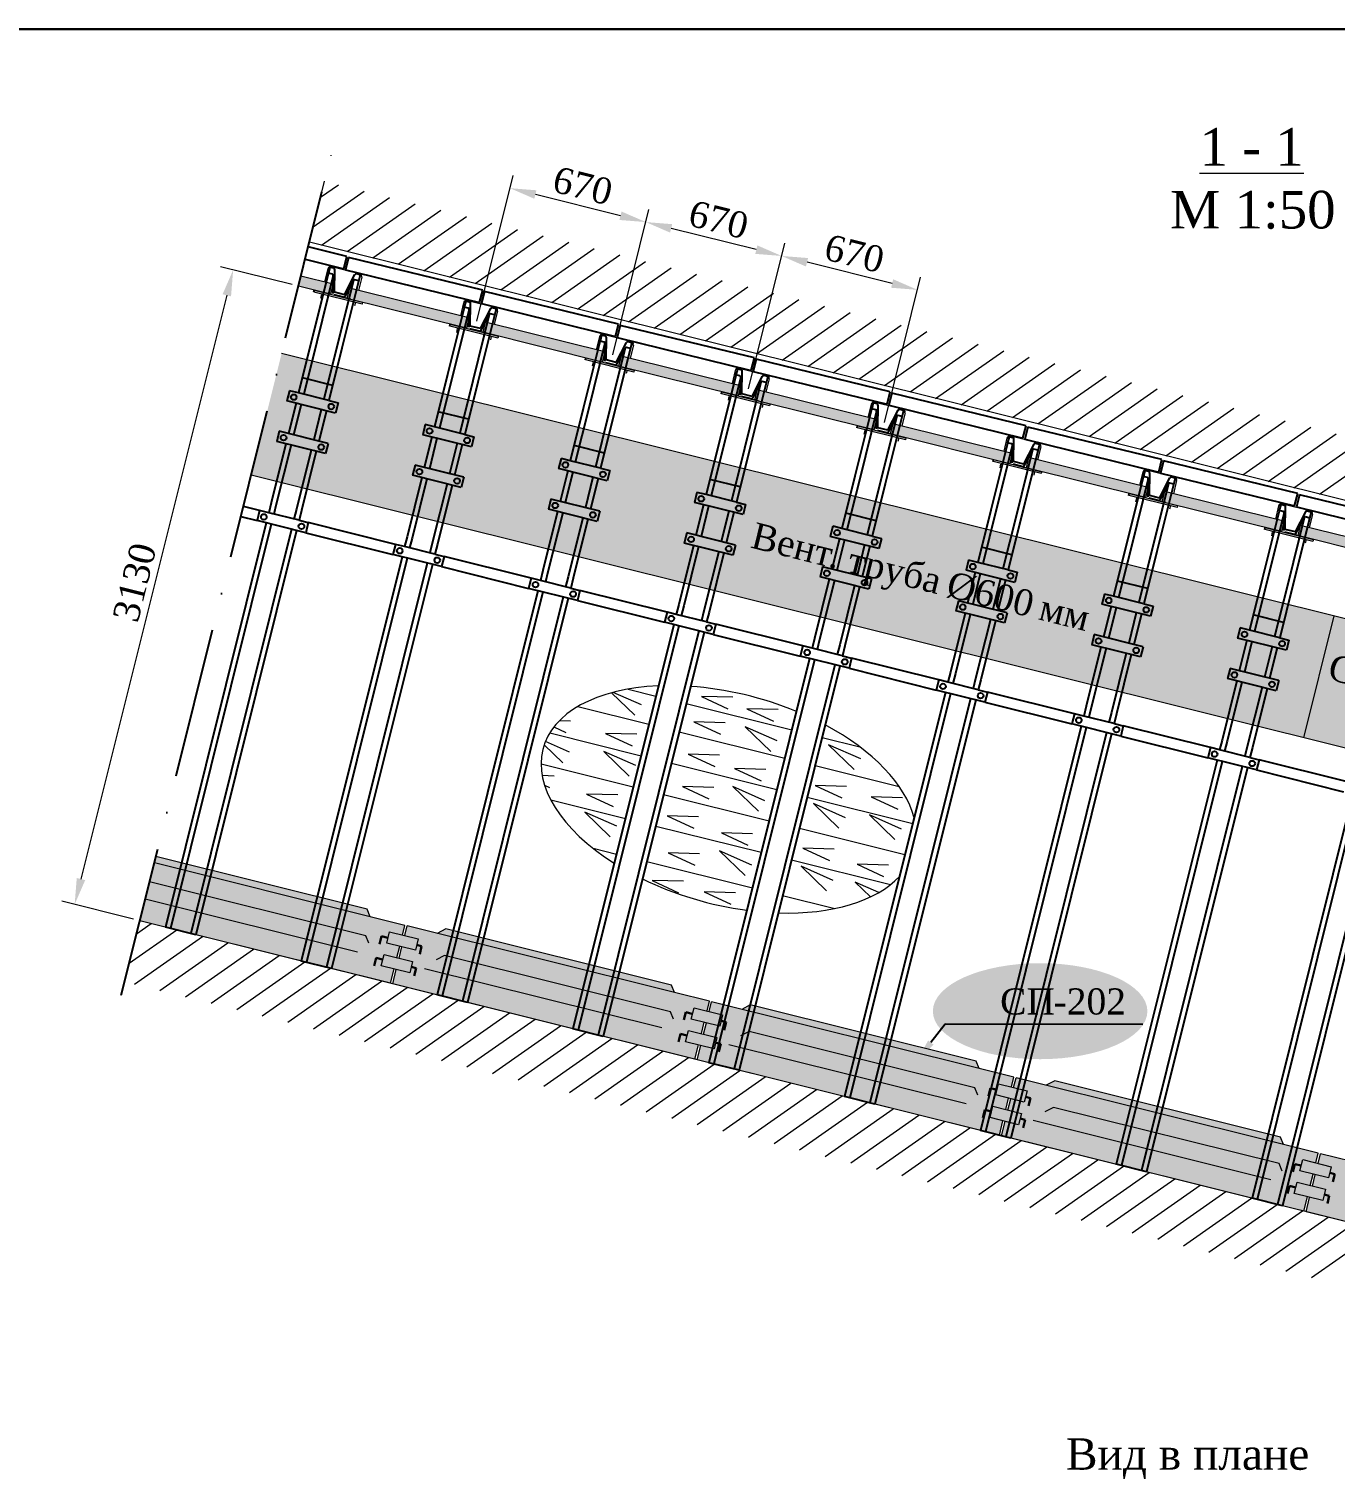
# Model space of a CAD drawing. Header units: millimetres. Extents: x -46762 to 217101, y -107409 to 31524.
# Drawn here: x 198279 to 204529, y -50523 to -43587 of the extents above; entities that cross this region are included whole.
import ezdxf

# ---------------------------------------------------------------- set-up
doc = ezdxf.new("R2010")
doc.units = ezdxf.units.MM
doc.linetypes.add('ACAD_ISO10W100', pattern=[18, 12, -3, 0, -3])
doc.styles.get("Standard").update_dxf_attribs({"font": 'TIMES.TTF'})

# ---------------------------------------------------------------- blocks, each defined once
blk = doc.blocks.new('ско670')
at = {"true_color": 0xffffff}
blk.add_hatch(color=7, dxfattribs=at).paths.add_polyline_path([(109304, 1390.7), (109876.3, 1532.9), (109888.3, 1484.4), (109316.1, 1342)])
at = {"lineweight": 15, "true_color": 0xffffff}
blk.add_hatch(color=7, dxfattribs=at).paths.add_polyline_path([(109165.6, 1294.3), (109163.3, 1303.8), (109393.9, 1361.4), (109396.3, 1352)])
at = {"lineweight": 15}
for p, q in [((109304, 1390.7), (109876.3, 1532.9)), ((109876.3, 1532.9), (109888.3, 1484.4)), ((109311.4, 1474.8), (109178.4, 1441.6)), ((109316.1, 1342), (109888.3, 1484.4)), ((109329.6, 1463.9), (109345.3, 1401.1)), ((109167.5, 1423.4), (109183.2, 1360.6)), ((109304, 1390.7), (109316.1, 1342)), ((109393.9, 1361.4), (109163.3, 1303.8)), ((109165.6, 1294.3), (109396.3, 1352)), ((109360.1, 1340), (109364.2, 1321.7)), ((109163.3, 1303.8), (109165.6, 1294.3)), ((109197.8, 1302.4), (109201.8, 1286.5))]:
    blk.add_line(p, q, dxfattribs=at)
at = {"color": 7, "linetype": 'ACAD_ISO10W100'}
blk.add_line((109396.3, 1352), (109394.1, 1361.5), dxfattribs=at)
at = {"lineweight": 15, "extrusion": (0, 0, -1)}
for centre, major_axis, start_param, end_param in [((109315, 1460.3), (8.5, 12.3), -0.850275, 0.720521), ((109182.1, 1427.1), (-12.3, 8.5), 5.43291, 7.003706)]:
    blk.add_ellipse(centre, major_axis=major_axis, ratio=1, start_param=start_param, end_param=end_param, dxfattribs=at)

msp = doc.modelspace()

# ---------------------------------------------------------------- hatches: boundary and pattern name
at = {"true_color": 0xffffff}
msp.add_hatch(color=7, dxfattribs=at).paths.add_polyline_path([(199580.18, -44768.51), (199568.02, -44817.15), (199722.3, -44855.54), (199734.4, -44806.83)])
at = {"lineweight": 15, "true_color": 0xffffff}
msp.add_hatch(color=7, dxfattribs=at).paths.add_polyline_path([(199872.8, -44903.16), (199875.17, -44893.69), (199644.53, -44836.06), (199642.16, -44845.53)])
at = {"lineweight": 13, "true_color": 0xffffff}
msp.add_hatch(color=7, dxfattribs=at).paths.add_polyline_path([(199487.59, -45138.94), (199342.1, -45721.03), (206318.64, -47460.48), (206463.8, -46878.3)])
at = {"lineweight": 13}
for points in [[(198886.08, -47545.5), (198809.38, -47852.38), (200009.02, -48151.49), (200078.1, -47874.41), (199911.7, -47832.92), (199897.11, -47797.58)], [(201368.81, -48196.22), (201354.22, -48160.88), (200273.85, -47891.51), (200232.87, -47913), (200088.5, -47877.01), (200063.5, -47977.28), (200036.5, -48085.58), (200019.42, -48154.08), (201466.13, -48514.78), (201483.21, -48446.28), (201510.21, -48337.98), (201535.21, -48237.71)], [(202825.92, -48559.52), (202811.33, -48524.18), (201730.96, -48254.81), (201689.98, -48276.3), (201545.61, -48240.3), (201520.61, -48340.57), (201493.61, -48448.88), (201476.53, -48517.38), (202923.24, -48878.08), (202940.32, -48809.58), (202967.32, -48701.28), (202992.32, -48601.01)], [(204283.03, -48922.82), (204268.44, -48887.47), (203188.07, -48618.11), (203147.09, -48639.6), (203002.72, -48603.6), (202977.72, -48703.87), (202950.72, -48812.17), (202933.64, -48880.67), (204380.35, -49241.38), (204397.43, -49172.88), (204424.43, -49064.58), (204449.43, -48964.31)], [(205929.27, -49333.27), (205740.27, -49286.15), (205725.68, -49250.81), (204645.31, -48981.44), (204604.34, -49002.93), (204459.83, -48966.9), (204448.33, -49013.02), (204407.83, -49175.47), (204390.61, -49244.53), (205860.18, -49610.34)]]:
    msp.add_hatch(color=9, dxfattribs=at).paths.add_polyline_path(points)
h = msp.add_hatch(color=8, dxfattribs=at)
h.paths.add_polyline_path([(200141.35, -47939.17), (200127.85, -47993.32), (199991.33, -47959.28), (200004.84, -47905.13)])
h.paths.add_polyline_path([(200114.35, -48047.47), (200100.85, -48101.62), (199964.33, -48067.59), (199977.83, -48013.43)])
at = {"lineweight": 13, "true_color": 0xffffff}
h = msp.add_hatch(color=7, dxfattribs=at)
edge = h.paths.add_edge_path()
edge.add_ellipse((203118.01, -48284.99), major_axis=(-513.47, 0), ratio=0.447188, start_angle=0, end_angle=360)
at = {"lineweight": 13}
h = msp.add_hatch(color=8, dxfattribs=at)
h.paths.add_polyline_path([(201598.46, -48302.47), (201584.96, -48356.62), (201448.44, -48322.58), (201461.95, -48268.43)])
h.paths.add_polyline_path([(201571.46, -48410.77), (201557.96, -48464.92), (201421.44, -48430.88), (201434.94, -48376.73)])
h = msp.add_hatch(color=8, dxfattribs=at)
h.paths.add_polyline_path([(203055.57, -48665.77), (203042.07, -48719.92), (202905.55, -48685.88), (202919.06, -48631.73)])
h.paths.add_polyline_path([(203028.57, -48774.07), (203015.07, -48828.22), (202878.55, -48794.18), (202892.05, -48740.03)])
h = msp.add_hatch(color=8, dxfattribs=at)
h.paths.add_polyline_path([(204511.39, -49028.74), (204497.89, -49082.89), (204361.37, -49048.86), (204374.87, -48994.71)])
h.paths.add_polyline_path([(204484.39, -49137.04), (204470.89, -49191.2), (204334.37, -49157.16), (204347.87, -49103.01)])

# ---------------------------------------------------------------- linework, layer by layer
at = {"color": 7, "lineweight": 30}
msp.add_line((217100.51, -43586.57), (191900.51, -43586.57), dxfattribs=at)
at = {"color": 7, "linetype": 'ACAD_ISO10W100', "ltscale": 60}
msp.add_line((198720.58, -48207.66), (199748.85, -44093.71), dxfattribs=at)
at = {"color": 7, "lineweight": 13}
for p, q in [((199620.76, -44606.17), (199693.5, -44315.12)), ((200422.42, -44983.42), (200595.95, -44287.44)), ((199639.25, -44532.17), (199882.09, -44362.14)), ((199674.48, -44391.23), (199759.63, -44331.61)), ((201109.64, -44479.94), (200702.12, -44378.33)), ((199678.93, -44620.67), (200004.54, -44392.67)), ((199801.39, -44651.2), (200127, -44423.21)), ((199923.85, -44681.74), (200249.46, -44453.74)), ((201072.52, -45145.51), (201246.05, -44449.53)), ((201072.52, -45145.51), (201246.05, -44449.53)), ((200046.3, -44712.27), (200371.92, -44484.27)), ((200168.76, -44742.8), (200494.38, -44514.8)), ((200291.22, -44773.33), (200616.84, -44545.33)), ((200413.68, -44803.87), (200739.3, -44575.87)), ((201759.74, -44642.02), (201352.22, -44540.42)), ((200536.14, -44834.4), (200861.75, -44606.4)), ((200658.6, -44864.93), (200984.21, -44636.93)), ((200781.06, -44895.46), (201106.67, -44667.46)), ((201722.62, -45307.6), (201896.15, -44611.62)), ((201722.62, -45307.6), (201896.15, -44611.62)), ((199537.71, -44809.57), (199195.12, -44723.94)), ((200903.51, -44926), (201229.13, -44698)), ((201025.97, -44956.53), (201351.59, -44728.53)), ((202409.84, -44804.11), (202002.31, -44702.5)), ((201148.43, -44987.06), (201474.05, -44759.06)), ((201270.89, -45017.59), (201596.51, -44789.59)), ((202372.72, -45469.69), (202546.24, -44773.71)), ((199225.45, -44860.37), (198527.42, -47653.06)), ((201393.35, -45048.12), (201718.96, -44820.13)), ((201515.81, -45078.66), (201841.42, -44850.66)), ((201638.27, -45109.19), (201963.88, -44881.19)), ((201760.72, -45139.72), (202086.34, -44911.72)), ((201883.18, -45170.25), (202208.8, -44942.26)), ((202005.64, -45200.79), (202331.26, -44972.79)), ((202128.1, -45231.32), (202453.72, -45003.32)), ((202250.56, -45261.85), (202576.17, -45033.85)), ((202373.02, -45292.38), (202698.63, -45064.38)), ((206463.8, -46878.3), (199487.59, -45138.94)), ((202495.48, -45322.92), (202821.09, -45094.92)), ((202617.93, -45353.45), (202943.55, -45125.45)), ((202740.39, -45383.98), (203066.01, -45155.98)), ((202862.85, -45414.51), (203188.47, -45186.51)), ((202985.31, -45445.05), (203310.93, -45217.05)), ((203107.77, -45475.58), (203433.38, -45247.58)), ((203230.23, -45506.11), (203555.84, -45278.11)), ((203352.69, -45536.64), (203678.3, -45308.64)), ((203475.14, -45567.17), (203800.76, -45339.18)), ((203597.6, -45597.71), (203923.22, -45369.71)), ((203720.06, -45628.24), (204045.68, -45400.24)), ((203842.52, -45658.77), (204168.14, -45430.77)), ((203964.98, -45689.3), (204290.59, -45461.31)), ((204087.44, -45719.84), (204413.05, -45491.84)), ((204209.9, -45750.37), (204535.51, -45522.37)), ((204332.35, -45780.9), (204657.97, -45552.9)), ((204454.81, -45811.43), (204780.43, -45583.43)), ((206318.64, -47460.48), (199342.1, -45721.03)), ((204523.21, -46394.46), (204378.05, -46976.64)), ((201145.7, -46744.38), (201279.06, -46777.63)), ((201066.86, -46761.85), (201178.98, -46869.71)), ((201210.77, -46819.8), (201074.61, -46759.79)), ((201424.12, -46813.8), (201929.16, -46939.72)), ((201646.75, -46783.51), (201496.88, -46778.97)), ((201496.88, -46778.97), (201624.04, -46837.95)), ((200906.22, -46827.21), (201245.6, -46911.83)), ((201864.74, -46842.49), (201714.87, -46837.95)), ((201714.87, -46837.95), (201842.03, -46896.93)), ((200771.16, -46953.75), (201207.99, -47062.67)), ((200790.99, -46925.19), (200847.45, -46951.37)), ((200870.16, -46896.93), (200817.25, -46895.33)), ((201188.06, -46960.45), (201038.19, -46955.91)), ((201038.19, -46955.91), (201165.36, -47014.89)), ((201390.66, -46948), (201895.7, -47073.92)), ((201610.42, -46906), (201460.55, -46901.47)), ((201460.55, -46901.47), (201587.71, -46960.45)), ((201860.2, -46992.21), (201705.79, -46924.15)), ((201705.79, -46924.15), (201828.41, -47042.11)), ((200744.37, -47010.49), (200833.83, -47096.56)), ((200865.62, -47046.65), (200749.92, -46995.66)), ((202074.22, -46975.89), (202255.62, -47021.12)), ((202259.84, -47078.41), (202105.43, -47010.35)), ((202105.43, -47010.35), (202228.05, -47128.32)), ((201183.52, -47110.17), (201029.11, -47042.11)), ((201029.11, -47042.11), (201151.73, -47160.08)), ((201583.17, -47060.26), (201433.3, -47055.72)), ((201433.3, -47055.72), (201560.46, -47114.71)), ((200729.43, -47101.56), (201170.86, -47211.62)), ((200792.96, -47160.08), (200734.69, -47158.31)), ((201353.05, -47098.84), (201858.09, -47224.76)), ((201805.7, -47128.32), (201655.83, -47123.78)), ((201655.83, -47123.78), (201782.99, -47182.76)), ((202040.76, -47110.08), (202443.94, -47210.61)), ((200745.95, -47203.25), (200770.25, -47214.52)), ((201555.92, -47214.52), (201406.05, -47209.98)), ((201406.05, -47209.98), (201533.21, -47268.96)), ((201801.16, -47278.04), (201646.75, -47209.98)), ((201646.75, -47209.98), (201769.37, -47327.94)), ((202191.72, -47209.98), (202041.85, -47205.45)), ((202041.85, -47205.45), (202169.01, -47264.43)), ((200775.65, -47273.82), (201133.12, -47362.95)), ((201097.23, -47250.81), (200947.37, -47246.28)), ((200947.37, -47246.28), (201074.53, -47305.26)), ((201315.91, -47247.79), (201820.95, -47373.71)), ((202003.15, -47260.92), (202508.19, -47386.84)), ((202187.18, -47359.7), (202032.77, -47291.65)), ((202032.77, -47291.65), (202155.39, -47409.61)), ((202459.67, -47264.43), (202309.8, -47259.89)), ((202309.8, -47259.89), (202436.96, -47318.87)), ((201092.69, -47400.53), (200938.28, -47332.48)), ((200938.28, -47332.48), (201060.9, -47450.44)), ((201483.26, -47355.17), (201333.39, -47350.63)), ((201333.39, -47350.63), (201460.55, -47409.61)), ((202455.13, -47414.15), (202300.72, -47346.09)), ((202300.72, -47346.09), (202423.34, -47464.05)), ((201278.18, -47399.12), (201783.22, -47525.04)), ((201742.12, -47436.83), (201592.25, -47432.29)), ((201592.25, -47432.29), (201719.41, -47491.27)), ((201966.01, -47409.87), (202471.05, -47535.79)), ((200978.29, -47505.53), (201090.59, -47533.53)), ((202132.68, -47509.42), (201982.82, -47504.89)), ((201982.82, -47504.89), (202109.98, -47563.87)), ((201235.65, -47569.69), (201740.69, -47695.61)), ((201487.8, -47532.11), (201337.93, -47527.57)), ((201337.93, -47527.57), (201465.09, -47586.55)), ((201737.58, -47586.55), (201583.17, -47518.5)), ((201583.17, -47518.5), (201705.79, -47636.46)), ((201928.28, -47561.2), (202402.57, -47679.46)), ((202391.55, -47586.55), (202241.68, -47582.01)), ((202241.68, -47582.01), (202368.84, -47640.99)), ((202128.14, -47659.14), (201973.73, -47591.09)), ((201973.73, -47591.09), (202096.35, -47709.05)), ((201410.59, -47663.68), (201260.73, -47659.14)), ((201260.73, -47659.14), (201387.89, -47718.12)), ((201660.37, -47718.12), (201510.5, -47713.59)), ((201510.5, -47713.59), (201637.67, -47772.57)), ((202345.47, -47717.96), (202232.59, -47668.22)), ((202232.59, -47668.22), (202305.82, -47738.66)), ((198779.06, -47844.8), (198436.48, -47759.18)), ((201885.75, -47731.78), (202134.91, -47793.9)), ((198736.63, -48143.43), (198809.38, -47852.38)), ((198758.53, -48055.84), (198986.15, -47896.45)), ((198782.99, -48154.99), (199108.6, -47926.99)), ((198793.75, -47914.89), (198863.69, -47865.92)), ((198905.45, -48185.52), (199231.06, -47957.52)), ((199027.91, -48216.05), (199353.52, -47988.05)), ((199150.36, -48246.58), (199475.98, -48018.58)), ((199272.82, -48277.11), (199598.44, -48049.12)), ((199395.28, -48307.65), (199720.9, -48079.65)), ((199517.74, -48338.18), (199843.36, -48110.18)), ((199640.2, -48368.71), (199965.81, -48140.71)), ((199762.66, -48399.24), (200088.27, -48171.25)), ((199885.12, -48429.78), (200210.73, -48201.78)), ((200007.57, -48460.31), (200333.19, -48232.31)), ((200130.03, -48490.84), (200455.65, -48262.84)), ((200252.49, -48521.37), (200578.11, -48293.37)), ((200374.95, -48551.91), (200700.57, -48323.91)), ((200497.41, -48582.44), (200823.02, -48354.44)), ((200619.87, -48612.97), (200945.48, -48384.97)), ((200742.33, -48643.5), (201067.94, -48415.5)), ((200864.78, -48674.04), (201190.4, -48446.04)), ((200987.24, -48704.57), (201312.86, -48476.57)), ((201109.7, -48735.1), (201435.32, -48507.1)), ((201232.16, -48765.63), (201557.78, -48537.63)), ((201354.62, -48796.17), (201680.23, -48568.17)), ((201477.08, -48826.7), (201802.69, -48598.7)), ((201599.54, -48857.23), (201925.15, -48629.23)), ((201721.99, -48887.76), (202047.61, -48659.76)), ((201844.45, -48918.29), (202170.07, -48690.3)), ((201966.91, -48948.83), (202292.53, -48720.83)), ((202089.37, -48979.36), (202414.99, -48751.36)), ((202211.83, -49009.89), (202537.44, -48781.89)), ((202334.29, -49040.42), (202659.9, -48812.43)), ((202456.75, -49070.96), (202782.36, -48842.96)), ((202579.2, -49101.49), (202904.82, -48873.49)), ((202701.66, -49132.02), (203027.28, -48904.02)), ((202824.12, -49162.55), (203149.74, -48934.55)), ((202946.58, -49193.09), (203272.2, -48965.09)), ((203069.04, -49223.62), (203394.65, -48995.62)), ((203191.5, -49254.15), (203517.11, -49026.15)), ((203313.96, -49284.68), (203639.57, -49056.68)), ((203436.41, -49315.22), (203762.03, -49087.22)), ((203558.87, -49345.75), (203884.49, -49117.75)), ((203681.33, -49376.28), (204006.95, -49148.28)), ((203803.79, -49406.81), (204129.41, -49178.81)), ((203926.25, -49437.34), (204251.86, -49209.35)), ((204048.71, -49467.88), (204374.32, -49239.88)), ((204171.17, -49498.41), (204496.78, -49270.41)), ((204293.62, -49528.94), (204619.24, -49300.94)), ((204416.08, -49559.47), (204741.7, -49331.48))]:
    msp.add_line(p, q, dxfattribs=at)
at = {"color": 7}
for p, q in [((199800.4, -44674.11), (199615.04, -44629.07)), ((199600.28, -44688.09), (199785.25, -44733.39)), ((199785.25, -44733.39), (199800.4, -44674.11)), ((199808.21, -44680.12), (199793.69, -44738.34)), ((199793.69, -44738.34), (200435.35, -44895.48)), ((200450.49, -44836.2), (199808.21, -44680.12)), ((200435.35, -44895.48), (200450.49, -44836.2)), ((200458.31, -44842.21), (200443.79, -44900.43)), ((201100.59, -44998.29), (200458.31, -44842.21)), ((200443.79, -44900.43), (201085.45, -45057.56)), ((201085.45, -45057.56), (201100.59, -44998.29)), ((201108.41, -45004.3), (201093.89, -45062.51)), ((201750.69, -45160.37), (201108.41, -45004.3)), ((201093.89, -45062.51), (201735.55, -45219.65)), ((201735.55, -45219.65), (201750.69, -45160.37)), ((201758.51, -45166.38), (201743.99, -45224.6)), ((202400.79, -45322.46), (201758.51, -45166.38)), ((201743.99, -45224.6), (202385.64, -45381.74)), ((202385.64, -45381.74), (202400.79, -45322.46)), ((202408.61, -45328.47), (202394.09, -45386.69)), ((203050.89, -45484.55), (202408.61, -45328.47)), ((202394.09, -45386.69), (203035.74, -45543.83)), ((203035.74, -45543.83), (203050.89, -45484.55)), ((203058.71, -45490.56), (203044.18, -45548.78)), ((203700.98, -45646.64), (203058.71, -45490.56)), ((203044.18, -45548.78), (203685.84, -45705.91)), ((203685.84, -45705.91), (203700.98, -45646.64)), ((203708.8, -45652.65), (203694.28, -45710.86)), ((204351.08, -45808.73), (203708.8, -45652.65)), ((203694.28, -45710.86), (204335.94, -45868)), ((204335.94, -45868), (204351.08, -45808.73)), ((204358.9, -45814.74), (204344.38, -45872.95)), ((205001.18, -45970.81), (204358.9, -45814.74)), ((204344.38, -45872.95), (204986.04, -46030.09)), ((202662.91, -48347.63), (202595.03, -48435.33)), ((203610.1, -48348.16), (202662.91, -48347.63))]:
    msp.add_line(p, q, dxfattribs=at)
at = {"color": 7, "lineweight": 0}
for p, q in [((209429.71, -47051.81), (199620.76, -44606.17)), ((208618.33, -50298.03), (198809.38, -47852.38))]:
    msp.add_line(p, q, dxfattribs=at)
for p, q in [((199718.85, -44726.84), (199631.53, -45077.06)), ((199718.85, -44726.84), (199711.83, -44754.98)), ((199737.28, -44731.44), (199718.85, -44726.84)), ((199740.22, -44845.54), (199741.83, -44737.35)), ((199734.88, -44765.88), (199655.79, -45083.1)), ((199731.24, -44759.82), (199711.83, -44754.98)), ((199734.21, -44851.25), (199734.88, -44765.88)), ((199831.42, -44789.95), (199752.33, -45107.17)), ((199863.91, -44763.01), (199776.59, -45113.22)), ((199789.31, -44857.78), (199838.68, -44761.5)), ((199791.94, -44865.65), (199831.42, -44789.95)), ((199856.89, -44791.15), (199837.48, -44786.31)), ((199838.36, -44762.11), (199838.2, -44762.78)), ((199863.91, -44763.01), (199845.47, -44758.41)), ((199784.66, -44870.02), (199738.58, -44858.52)), ((199789.31, -44857.78), (199740.22, -44845.54)), ((200368.95, -44888.93), (200281.63, -45239.14)), ((200384.98, -44927.97), (200305.88, -45245.19)), ((200368.95, -44888.93), (200361.93, -44917.07)), ((200381.34, -44921.9), (200361.93, -44917.07)), ((200387.38, -44893.52), (200368.95, -44888.93)), ((200384.3, -45013.34), (200384.98, -44927.97)), ((200390.32, -45007.62), (200391.93, -44899.44)), ((200514, -44925.1), (200426.69, -45275.31)), ((200439.41, -45019.86), (200488.78, -44923.58)), ((200488.46, -44924.2), (200488.3, -44924.87)), ((200514, -44925.1), (200495.57, -44920.5)), ((200439.41, -45019.86), (200390.32, -45007.62)), ((200481.52, -44952.04), (200402.43, -45269.26)), ((200442.04, -45027.73), (200481.52, -44952.04)), ((200506.99, -44953.23), (200487.58, -44948.4)), ((199631.53, -45077.06), (199569.01, -45327.79)), ((199655.79, -45083.1), (199593.27, -45333.84)), ((200434.76, -45032.1), (200388.67, -45020.61)), ((201019.04, -45051.02), (200931.72, -45401.23)), ((201019.04, -45051.02), (201012.03, -45079.15)), ((201031.43, -45083.99), (201012.03, -45079.15)), ((201037.48, -45055.61), (201019.04, -45051.02)), ((201040.41, -45169.71), (201042.03, -45061.52)), ((201164.1, -45087.18), (201145.67, -45082.59)), ((199752.33, -45107.17), (199689.81, -45357.91)), ((199776.59, -45113.22), (199714.07, -45363.96)), ((201035.08, -45090.05), (200955.98, -45407.28)), ((201034.4, -45175.43), (201035.08, -45090.05)), ((201131.62, -45114.12), (201052.53, -45431.35)), ((201164.1, -45087.18), (201076.78, -45437.4)), ((201089.51, -45181.95), (201138.88, -45085.67)), ((201092.13, -45189.82), (201131.62, -45114.12)), ((201157.09, -45115.32), (201137.68, -45110.48)), ((201138.56, -45086.29), (201138.39, -45086.96)), ((201084.86, -45194.19), (201038.77, -45182.7)), ((201089.51, -45181.95), (201040.41, -45169.71)), ((201669.14, -45213.1), (201581.82, -45563.32)), ((201669.14, -45213.1), (201662.13, -45241.24)), ((201687.58, -45217.7), (201669.14, -45213.1)), ((201690.51, -45331.8), (201692.13, -45223.61)), ((199732.22, -45291.19), (199587.16, -45255.02)), ((200281.63, -45239.14), (200219.11, -45489.88)), ((200305.88, -45245.19), (200243.37, -45495.93)), ((200402.43, -45269.26), (200339.91, -45520)), ((200426.69, -45275.31), (200364.17, -45526.05)), ((201685.17, -45252.14), (201606.08, -45569.37)), ((201681.53, -45246.08), (201662.13, -45241.24)), ((201684.5, -45337.51), (201685.17, -45252.14)), ((201781.72, -45276.21), (201702.62, -45593.44)), ((201814.2, -45249.27), (201726.88, -45599.49)), ((201739.61, -45344.04), (201788.97, -45247.76)), ((201742.23, -45351.91), (201781.72, -45276.21)), ((201807.19, -45277.41), (201787.78, -45272.57)), ((201788.66, -45248.37), (201788.49, -45249.04)), ((201814.2, -45249.27), (201795.77, -45244.67)), ((199524.86, -45316.79), (199512.77, -45365.3)), ((199569.01, -45327.79), (199524.86, -45316.79)), ((199714.07, -45363.96), (199569.01, -45327.79)), ((201734.96, -45356.28), (201688.87, -45344.79)), ((201739.61, -45344.04), (201690.51, -45331.8)), ((199746.12, -45423.48), (199512.77, -45365.3)), ((199556.92, -45376.31), (199520.63, -45521.85)), ((199556.92, -45376.31), (199520.63, -45521.85)), ((199581.17, -45382.36), (199544.89, -45527.9)), ((199581.17, -45382.36), (199544.89, -45527.9)), ((199677.72, -45406.43), (199641.43, -45551.97)), ((199677.72, -45406.43), (199641.43, -45551.97)), ((199701.98, -45412.48), (199665.69, -45558.02)), ((199701.98, -45412.48), (199665.69, -45558.02)), ((199714.07, -45363.96), (199758.22, -45374.97)), ((199758.22, -45374.97), (199746.12, -45423.48)), ((200382.31, -45453.28), (200237.25, -45417.11)), ((200931.72, -45401.23), (200869.21, -45651.97)), ((200955.98, -45407.28), (200893.47, -45658.02)), ((201052.53, -45431.35), (200990.01, -45682.09)), ((202319.24, -45375.19), (202231.92, -45725.41)), ((202335.27, -45414.23), (202256.18, -45731.45)), ((202319.24, -45375.19), (202312.22, -45403.33)), ((202331.63, -45408.17), (202312.22, -45403.33)), ((202337.68, -45379.79), (202319.24, -45375.19)), ((202334.6, -45499.6), (202335.27, -45414.23)), ((202340.61, -45493.89), (202342.22, -45385.7)), ((202464.3, -45411.36), (202376.98, -45761.57)), ((202389.71, -45506.13), (202439.07, -45409.85)), ((202438.76, -45410.46), (202438.59, -45411.13)), ((202464.3, -45411.36), (202445.86, -45406.76)), ((200174.96, -45478.87), (200162.87, -45527.39)), ((200219.11, -45489.88), (200174.96, -45478.87)), ((200364.17, -45526.05), (200219.11, -45489.88)), ((201076.78, -45437.4), (201014.27, -45688.14)), ((202389.71, -45506.13), (202340.61, -45493.89)), ((202431.82, -45438.3), (202352.72, -45755.53)), ((202392.33, -45514), (202431.82, -45438.3)), ((202457.28, -45439.5), (202437.88, -45434.66)), ((199508.53, -45570.37), (199437.99, -45853.29)), ((199476.48, -45510.85), (199464.38, -45559.36)), ((199697.74, -45617.54), (199464.38, -45559.36)), ((199709.84, -45569.03), (199476.48, -45510.85)), ((199709.84, -45569.03), (199697.74, -45617.54)), ((200396.22, -45585.57), (200162.87, -45527.39)), ((200207.01, -45538.4), (200170.73, -45683.94)), ((200207.01, -45538.4), (200170.73, -45683.94)), ((200231.27, -45544.45), (200194.98, -45689.99)), ((200231.27, -45544.45), (200194.98, -45689.99)), ((200327.82, -45568.52), (200291.53, -45714.06)), ((200327.82, -45568.52), (200291.53, -45714.06)), ((200364.17, -45526.05), (200408.32, -45537.06)), ((200408.32, -45537.06), (200396.22, -45585.57)), ((201581.82, -45563.32), (201519.31, -45814.06)), ((201606.08, -45569.37), (201543.56, -45820.11)), ((202385.06, -45518.37), (202338.97, -45506.88)), ((202969.34, -45537.28), (202882.02, -45887.49)), ((202969.34, -45537.28), (202962.32, -45565.42)), ((202981.73, -45570.26), (202962.32, -45565.42)), ((202987.77, -45541.87), (202969.34, -45537.28)), ((202990.71, -45655.97), (202992.32, -45547.79)), ((203114.4, -45573.45), (203095.96, -45568.85)), ((199532.79, -45576.42), (199462.25, -45859.34)), ((199629.33, -45600.49), (199558.79, -45883.41)), ((199653.59, -45606.54), (199583.05, -45889.46)), ((200352.07, -45574.56), (200315.79, -45720.11)), ((200352.07, -45574.56), (200315.79, -45720.11)), ((201032.41, -45615.37), (200887.35, -45579.2)), ((201702.62, -45593.44), (201640.11, -45844.18)), ((201726.88, -45599.49), (201664.37, -45850.22)), ((202985.37, -45576.32), (202906.28, -45893.54)), ((202984.7, -45661.69), (202985.37, -45576.32)), ((203081.91, -45600.39), (203002.82, -45917.61)), ((203114.4, -45573.45), (203027.08, -45923.66)), ((203039.8, -45668.22), (203089.17, -45571.93)), ((203042.43, -45676.08), (203081.91, -45600.39)), ((203107.38, -45601.58), (203087.98, -45596.75)), ((203088.86, -45572.55), (203088.69, -45573.22)), ((200126.58, -45672.93), (200114.48, -45721.45)), ((200359.93, -45731.12), (200126.58, -45672.93)), ((200825.06, -45640.96), (200812.96, -45689.48)), ((201046.32, -45747.66), (200812.96, -45689.48)), ((200857.11, -45700.48), (200820.82, -45846.03)), ((200857.11, -45700.48), (200820.82, -45846.03)), ((200869.21, -45651.97), (200825.06, -45640.96)), ((200881.37, -45706.53), (200845.08, -45852.08)), ((200881.37, -45706.53), (200845.08, -45852.08)), ((201014.27, -45688.14), (200869.21, -45651.97)), ((201014.27, -45688.14), (201058.42, -45699.14)), ((201058.42, -45699.14), (201046.32, -45747.66)), ((203035.16, -45680.45), (202989.07, -45668.96)), ((203039.8, -45668.22), (202990.71, -45655.97)), ((203619.44, -45699.37), (203532.12, -46049.58)), ((203619.44, -45699.37), (203612.42, -45727.5)), ((203637.87, -45703.96), (203619.44, -45699.37)), ((200158.63, -45732.46), (200088.09, -46015.38)), ((200182.89, -45738.5), (200112.35, -46021.43)), ((200347.84, -45779.63), (200114.48, -45721.45)), ((200279.43, -45762.58), (200208.89, -46045.5)), ((200303.69, -45768.62), (200233.15, -46051.55)), ((200359.93, -45731.12), (200347.84, -45779.63)), ((200977.91, -45730.6), (200941.63, -45876.15)), ((200977.91, -45730.6), (200941.63, -45876.15)), ((201002.17, -45736.65), (200965.88, -45882.2)), ((201002.17, -45736.65), (200965.88, -45882.2)), ((201682.51, -45777.45), (201537.45, -45741.29)), ((202231.92, -45725.41), (202169.4, -45976.15)), ((202256.18, -45731.45), (202193.66, -45982.19)), ((202352.72, -45755.53), (202290.21, -46006.26)), ((202376.98, -45761.57), (202314.46, -46012.31)), ((203635.47, -45738.4), (203556.37, -46055.63)), ((203631.83, -45732.34), (203612.42, -45727.5)), ((203634.79, -45823.78), (203635.47, -45738.4)), ((203640.81, -45818.06), (203642.42, -45709.87)), ((203732.01, -45762.48), (203652.92, -46079.7)), ((203764.5, -45735.53), (203677.18, -46085.75)), ((203689.9, -45830.3), (203739.27, -45734.02)), ((203692.53, -45838.17), (203732.01, -45762.48)), ((203757.48, -45763.67), (203738.07, -45758.83)), ((203738.95, -45734.64), (203738.79, -45735.31)), ((203764.5, -45735.53), (203746.06, -45730.94)), ((200776.68, -45835.02), (200764.58, -45883.54)), ((201010.03, -45893.2), (200776.68, -45835.02)), ((201475.16, -45803.05), (201463.06, -45851.56)), ((201519.31, -45814.06), (201475.16, -45803.05)), ((201664.37, -45850.22), (201519.31, -45814.06)), ((203685.25, -45842.54), (203639.16, -45831.05)), ((203689.9, -45830.3), (203640.81, -45818.06)), ((199382.02, -45889.69), (199304.76, -45870.43)), ((199382.02, -45889.69), (199369.93, -45938.21)), ((199426.17, -45900.7), (199382.02, -45889.69)), ((199437.99, -45853.29), (199426.17, -45900.7)), ((199571.23, -45936.87), (199426.17, -45900.7)), ((199462.25, -45859.34), (199450.43, -45906.75)), ((199558.79, -45883.41), (199546.97, -45930.82)), ((199583.05, -45889.46), (199571.23, -45936.87)), ((200808.73, -45894.54), (200738.19, -46177.47)), ((200832.99, -45900.59), (200762.44, -46183.52)), ((200997.94, -45941.72), (200764.58, -45883.54)), ((201010.03, -45893.2), (200997.94, -45941.72)), ((201696.42, -45909.75), (201463.06, -45851.56)), ((201507.21, -45862.57), (201470.92, -46008.12)), ((201507.21, -45862.57), (201470.92, -46008.12)), ((201531.47, -45868.62), (201495.18, -46014.16)), ((201531.47, -45868.62), (201495.18, -46014.16)), ((201628.01, -45892.69), (201591.72, -46038.24)), ((201628.01, -45892.69), (201591.72, -46038.24)), ((201652.27, -45898.74), (201615.98, -46044.28)), ((201652.27, -45898.74), (201615.98, -46044.28)), ((201664.37, -45850.22), (201708.51, -45861.23)), ((201708.51, -45861.23), (201696.42, -45909.75)), ((202332.61, -45939.54), (202187.55, -45903.37)), ((202882.02, -45887.49), (202819.5, -46138.23)), ((202906.28, -45893.54), (202843.76, -46144.28)), ((203002.82, -45917.61), (202940.3, -46168.35)), ((204269.53, -45861.45), (204182.22, -46211.67)), ((204285.57, -45900.49), (204206.47, -46217.72)), ((204269.53, -45861.45), (204262.52, -45889.59)), ((204281.92, -45894.43), (204262.52, -45889.59)), ((204287.97, -45866.05), (204269.53, -45861.45)), ((204284.89, -45985.86), (204285.57, -45900.49)), ((204290.9, -45980.15), (204292.52, -45871.96)), ((204414.59, -45897.62), (204327.27, -46247.84)), ((204340, -45992.39), (204389.37, -45896.11)), ((204389.05, -45896.72), (204388.88, -45897.39)), ((204414.59, -45897.62), (204396.16, -45893.02)), ((199414.08, -45949.21), (198931.94, -47882.94)), ((199438.33, -45955.26), (198956.2, -47888.99)), ((199534.88, -45979.33), (199052.74, -47913.06)), ((199559.13, -45985.38), (199077, -47919.11)), ((199292.64, -45918.94), (199369.93, -45938.21)), ((199603.28, -45996.39), (199369.93, -45938.21)), ((199571.23, -45936.87), (199615.38, -45947.87)), ((199615.38, -45947.87), (199603.28, -45996.39)), ((200032.12, -46051.78), (199615.38, -45947.87)), ((200929.53, -45924.66), (200858.99, -46207.59)), ((200953.79, -45930.71), (200883.25, -46213.63)), ((202125.26, -45965.14), (202113.16, -46013.65)), ((202169.4, -45976.15), (202125.26, -45965.14)), ((202314.46, -46012.31), (202169.4, -45976.15)), ((203027.08, -45923.66), (202964.56, -46174.4)), ((204340, -45992.39), (204290.9, -45980.15)), ((204382.11, -45924.56), (204303.02, -46241.79)), ((204342.63, -46000.26), (204382.11, -45924.56)), ((204407.58, -45925.76), (204388.17, -45920.92)), ((199603.28, -45996.39), (200020.02, -46100.29)), ((200032.12, -46051.78), (200020.02, -46100.29)), ((200076.27, -46062.79), (200032.12, -46051.78)), ((200088.09, -46015.38), (200076.27, -46062.79)), ((200112.35, -46021.43), (200100.53, -46068.83)), ((200208.89, -46045.5), (200197.07, -46092.91)), ((200233.15, -46051.55), (200221.33, -46098.95)), ((201426.77, -45997.11), (201414.68, -46045.62)), ((201648.03, -46103.81), (201414.68, -46045.62)), ((201660.13, -46055.29), (201426.77, -45997.11)), ((201660.13, -46055.29), (201648.03, -46103.81)), ((202346.52, -46071.83), (202113.16, -46013.65)), ((202157.31, -46024.66), (202121.02, -46170.2)), ((202157.31, -46024.66), (202121.02, -46170.2)), ((202181.57, -46030.71), (202145.28, -46176.25)), ((202181.57, -46030.71), (202145.28, -46176.25)), ((202278.11, -46054.78), (202241.82, -46200.32)), ((202278.11, -46054.78), (202241.82, -46200.32)), ((202314.46, -46012.31), (202358.61, -46023.32)), ((202358.61, -46023.32), (202346.52, -46071.83)), ((203532.12, -46049.58), (203469.6, -46300.32)), ((203556.37, -46055.63), (203493.86, -46306.37)), ((204335.35, -46004.63), (204289.26, -45993.14)), ((200064.17, -46111.3), (199582.04, -48045.03)), ((200088.43, -46117.35), (199606.3, -48051.08)), ((200253.38, -46158.48), (200020.02, -46100.29)), ((200221.33, -46098.95), (200076.27, -46062.79)), ((200221.33, -46098.95), (200265.48, -46109.96)), ((200265.48, -46109.96), (200253.38, -46158.48)), ((200682.22, -46213.87), (200265.48, -46109.96)), ((201458.83, -46056.63), (201388.29, -46339.55)), ((201483.08, -46062.68), (201412.54, -46345.6)), ((201579.63, -46086.75), (201509.09, -46369.67)), ((201603.89, -46092.8), (201533.34, -46375.72)), ((202302.37, -46060.83), (202266.08, -46206.37)), ((202302.37, -46060.83), (202266.08, -46206.37)), ((202982.71, -46101.63), (202837.65, -46065.46)), ((203652.92, -46079.7), (203590.4, -46330.44)), ((203677.18, -46085.75), (203614.66, -46336.49)), ((200184.98, -46141.42), (199702.84, -48075.15)), ((200209.23, -46147.47), (199727.1, -48081.2)), ((200253.38, -46158.48), (200670.12, -46262.38)), ((200738.19, -46177.47), (200726.37, -46224.87)), ((200762.44, -46183.52), (200750.62, -46230.92)), ((202076.87, -46159.2), (202064.78, -46207.71)), ((202310.23, -46217.38), (202076.87, -46159.2)), ((202775.35, -46127.23), (202763.26, -46175.74)), ((202996.61, -46233.92), (202763.26, -46175.74)), ((202807.41, -46186.75), (202771.12, -46332.29)), ((202807.41, -46186.75), (202771.12, -46332.29)), ((202819.5, -46138.23), (202775.35, -46127.23)), ((202831.66, -46192.8), (202795.38, -46338.34)), ((202831.66, -46192.8), (202795.38, -46338.34)), ((202964.56, -46174.4), (202819.5, -46138.23)), ((202964.56, -46174.4), (203008.71, -46185.41)), ((203008.71, -46185.41), (202996.61, -46233.92)), ((200682.22, -46213.87), (200670.12, -46262.38)), ((200903.48, -46320.56), (200670.12, -46262.38)), ((200726.37, -46224.87), (200682.22, -46213.87)), ((200871.43, -46261.04), (200726.37, -46224.87)), ((200858.99, -46207.59), (200847.17, -46254.99)), ((200883.25, -46213.63), (200871.43, -46261.04)), ((200871.43, -46261.04), (200915.58, -46272.05)), ((202108.92, -46218.72), (202038.38, -46501.64)), ((202133.18, -46224.77), (202062.64, -46507.69)), ((202298.13, -46265.89), (202064.78, -46207.71)), ((202229.73, -46248.84), (202159.19, -46531.76)), ((202253.98, -46254.89), (202183.44, -46537.81)), ((202310.23, -46217.38), (202298.13, -46265.89)), ((202928.21, -46216.87), (202891.92, -46362.41)), ((202928.21, -46216.87), (202891.92, -46362.41)), ((202952.47, -46222.92), (202916.18, -46368.46)), ((202952.47, -46222.92), (202916.18, -46368.46)), ((203632.8, -46263.72), (203487.75, -46227.55)), ((204182.22, -46211.67), (204119.7, -46462.41)), ((204206.47, -46217.72), (204143.96, -46468.46)), ((204303.02, -46241.79), (204240.5, -46492.53)), ((204327.27, -46247.84), (204264.76, -46498.58)), ((200714.27, -46273.39), (200232.14, -48207.12)), ((200738.53, -46279.44), (200256.4, -48213.16)), ((200835.07, -46303.51), (200352.94, -48237.23)), ((200859.33, -46309.56), (200377.2, -48243.28)), ((200915.58, -46272.05), (200903.48, -46320.56)), ((200903.48, -46320.56), (201320.22, -46424.47)), ((201332.32, -46375.95), (200915.58, -46272.05)), ((202726.97, -46321.28), (202714.87, -46369.8)), ((202960.33, -46379.47), (202726.97, -46321.28)), ((203425.45, -46289.31), (203413.36, -46337.83)), ((203469.6, -46300.32), (203425.45, -46289.31)), ((203614.66, -46336.49), (203469.6, -46300.32)), ((201332.32, -46375.95), (201320.22, -46424.47)), ((201376.47, -46386.96), (201332.32, -46375.95)), ((201388.29, -46339.55), (201376.47, -46386.96)), ((201521.52, -46423.13), (201376.47, -46386.96)), ((201412.54, -46345.6), (201400.72, -46393.01)), ((201509.09, -46369.67), (201497.27, -46417.08)), ((201533.34, -46375.72), (201521.52, -46423.13)), ((202759.02, -46380.81), (202688.48, -46663.73)), ((202783.28, -46386.85), (202712.74, -46669.78)), ((202948.23, -46427.98), (202714.87, -46369.8)), ((202960.33, -46379.47), (202948.23, -46427.98)), ((203646.71, -46396.01), (203413.36, -46337.83)), ((203457.51, -46348.84), (203421.22, -46494.38)), ((203457.51, -46348.84), (203421.22, -46494.38)), ((203481.76, -46354.88), (203445.47, -46500.43)), ((203481.76, -46354.88), (203445.47, -46500.43)), ((203578.31, -46378.95), (203542.02, -46524.5)), ((203578.31, -46378.95), (203542.02, -46524.5)), ((203602.56, -46385), (203566.28, -46530.55)), ((203602.56, -46385), (203566.28, -46530.55)), ((203614.66, -46336.49), (203658.81, -46347.5)), ((203658.81, -46347.5), (203646.71, -46396.01)), ((204282.9, -46425.8), (204137.84, -46389.64)), ((201364.37, -46435.48), (200882.24, -48369.2)), ((201388.63, -46441.52), (200906.49, -48375.25)), ((201485.17, -46465.6), (201003.04, -48399.32)), ((201509.43, -46471.64), (201027.3, -48405.37)), ((201553.58, -46482.65), (201320.22, -46424.47)), ((201521.52, -46423.13), (201565.67, -46434.14)), ((201565.67, -46434.14), (201553.58, -46482.65)), ((201982.42, -46538.04), (201565.67, -46434.14)), ((202879.82, -46410.93), (202809.28, -46693.85)), ((202904.08, -46416.97), (202833.54, -46699.9)), ((204075.55, -46451.4), (204063.45, -46499.92)), ((204119.7, -46462.41), (204075.55, -46451.4)), ((204264.76, -46498.58), (204119.7, -46462.41)), ((201553.58, -46482.65), (201970.32, -46586.56)), ((201982.42, -46538.04), (201970.32, -46586.56)), ((202026.56, -46549.05), (201982.42, -46538.04)), ((202038.38, -46501.64), (202026.56, -46549.05)), ((202062.64, -46507.69), (202050.82, -46555.1)), ((202159.19, -46531.76), (202147.37, -46579.17)), ((202183.44, -46537.81), (202171.62, -46585.22)), ((203377.07, -46483.37), (203364.97, -46531.89)), ((203598.33, -46590.07), (203364.97, -46531.89)), ((203610.42, -46541.55), (203377.07, -46483.37)), ((203610.42, -46541.55), (203598.33, -46590.07)), ((204296.81, -46558.1), (204063.45, -46499.92)), ((204107.6, -46510.92), (204071.31, -46656.47)), ((204107.6, -46510.92), (204071.31, -46656.47)), ((204131.86, -46516.97), (204095.57, -46662.52)), ((204131.86, -46516.97), (204095.57, -46662.52)), ((204228.41, -46541.04), (204192.12, -46686.59)), ((204228.41, -46541.04), (204192.12, -46686.59)), ((204264.76, -46498.58), (204308.91, -46509.58)), ((204308.91, -46509.58), (204296.81, -46558.1)), ((202014.47, -46597.56), (201532.34, -48531.29)), ((202038.73, -46603.61), (201556.59, -48537.34)), ((202203.68, -46644.74), (201970.32, -46586.56)), ((202171.62, -46585.22), (202026.56, -46549.05)), ((202171.62, -46585.22), (202215.77, -46596.22)), ((202215.77, -46596.22), (202203.68, -46644.74)), ((202632.51, -46700.13), (202215.77, -46596.22)), ((203409.12, -46542.89), (203338.58, -46825.82)), ((203433.38, -46548.94), (203362.84, -46831.87)), ((203529.92, -46573.01), (203459.38, -46855.94)), ((203554.18, -46579.06), (203483.64, -46861.99)), ((204252.66, -46547.09), (204216.37, -46692.63)), ((204252.66, -46547.09), (204216.37, -46692.63)), ((202135.27, -46627.68), (201653.14, -48561.41)), ((202159.53, -46633.73), (201677.39, -48567.46)), ((202203.68, -46644.74), (202620.42, -46748.64)), ((202688.48, -46663.73), (202676.66, -46711.14)), ((202712.74, -46669.78), (202700.92, -46717.19)), ((204027.17, -46645.46), (204015.07, -46693.97)), ((204260.52, -46703.64), (204027.17, -46645.46)), ((202632.51, -46700.13), (202620.42, -46748.64)), ((202853.77, -46806.83), (202620.42, -46748.64)), ((202676.66, -46711.14), (202632.51, -46700.13)), ((202821.72, -46747.3), (202676.66, -46711.14)), ((202809.28, -46693.85), (202797.46, -46741.26)), ((202833.54, -46699.9), (202821.72, -46747.3)), ((202821.72, -46747.3), (202865.87, -46758.31)), ((204059.22, -46704.98), (203988.68, -46987.91)), ((204083.48, -46711.03), (204012.94, -46993.95)), ((204248.43, -46752.16), (204015.07, -46693.97)), ((204180.02, -46735.1), (204109.48, -47018.02)), ((204204.28, -46741.15), (204133.74, -47024.07)), ((204260.52, -46703.64), (204248.43, -46752.16)), ((202664.57, -46759.65), (202182.43, -48693.38)), ((202688.82, -46765.7), (202206.69, -48699.43)), ((202785.37, -46789.77), (202303.24, -48723.5)), ((202809.63, -46795.82), (202327.49, -48729.55)), ((202865.87, -46758.31), (202853.77, -46806.83)), ((202853.77, -46806.83), (203270.52, -46910.73)), ((203282.61, -46862.22), (202865.87, -46758.31)), ((203282.61, -46862.22), (203270.52, -46910.73)), ((203326.76, -46873.23), (203282.61, -46862.22)), ((203338.58, -46825.82), (203326.76, -46873.23)), ((203471.82, -46909.39), (203326.76, -46873.23)), ((203362.84, -46831.87), (203351.02, -46879.27)), ((203459.38, -46855.94), (203447.56, -46903.34)), ((203483.64, -46861.99), (203471.82, -46909.39)), ((203314.66, -46921.74), (202832.53, -48855.47)), ((203338.92, -46927.79), (202856.79, -48861.51)), ((203435.47, -46951.86), (202953.33, -48885.59)), ((203459.72, -46957.91), (202977.59, -48891.63)), ((203503.87, -46968.91), (203270.52, -46910.73)), ((203471.82, -46909.39), (203515.97, -46920.4)), ((203515.97, -46920.4), (203503.87, -46968.91)), ((203932.71, -47024.31), (203515.97, -46920.4)), ((203503.87, -46968.91), (203920.61, -47072.82)), ((203932.71, -47024.31), (203920.61, -47072.82)), ((203976.86, -47035.31), (203932.71, -47024.31)), ((203988.68, -46987.91), (203976.86, -47035.31)), ((204012.94, -46993.95), (204001.12, -47041.36)), ((204109.48, -47018.02), (204097.66, -47065.43)), ((204133.74, -47024.07), (204121.92, -47071.48)), ((203964.76, -47083.83), (203482.63, -49017.55)), ((203989.02, -47089.88), (203506.89, -49023.6)), ((204153.97, -47131), (203920.61, -47072.82)), ((204121.92, -47071.48), (203976.86, -47035.31)), ((204121.92, -47071.48), (204166.07, -47082.49)), ((204166.07, -47082.49), (204153.97, -47131)), ((204582.81, -47186.39), (204166.07, -47082.49)), ((204085.56, -47113.95), (203603.43, -49047.67)), ((204109.82, -47119.99), (203627.69, -49053.72)), ((204153.97, -47131), (204570.71, -47234.91)), ((204614.86, -47245.92), (204132.73, -49179.64)), ((204639.12, -47251.96), (204156.99, -49185.69)), ((204735.66, -47276.03), (204253.53, -49209.76)), ((204759.92, -47282.08), (204277.79, -49215.81)), ((199077, -47919.11), (198931.94, -47882.94)), ((199727.1, -48081.2), (199582.04, -48045.03)), ((200377.2, -48243.28), (200232.14, -48207.12)), ((201027.3, -48405.37), (200882.24, -48369.2)), ((201677.39, -48567.46), (201532.34, -48531.29)), ((202327.49, -48729.55), (202182.43, -48693.38)), ((202977.59, -48891.63), (202832.53, -48855.47)), ((203627.69, -49053.72), (203482.63, -49017.55)), ((204277.79, -49215.81), (204132.73, -49179.64))]:
    msp.add_line(p, q)
at = {"lineweight": 15}
for p, q in [((199708.85, -44733.59), (199693.15, -44796.44)), ((199727.04, -44722.67), (199859.98, -44755.89)), ((199734.4, -44806.83), (199580.18, -44768.51)), ((199734.4, -44806.83), (199722.3, -44855.54)), ((199870.89, -44774.08), (199855.19, -44836.93)), ((199722.3, -44855.54), (199568.02, -44817.15)), ((199872.8, -44903.16), (199642.16, -44845.53)), ((199644.53, -44836.06), (199875.17, -44893.69)), ((199678.28, -44857.53), (199674.26, -44875.84)), ((199819.34, -44879.69), (199771.04, -44867.67)), ((199840.64, -44895.13), (199836.67, -44911.05)), ((199875.17, -44893.69), (199872.8, -44903.16)), ((200469.44, -45041.78), (200421.14, -45029.76)), ((201119.53, -45203.86), (201071.24, -45191.85)), ((201769.63, -45365.95), (201721.34, -45353.93)), ((202419.73, -45528.04), (202371.44, -45516.02)), ((203069.83, -45690.13), (203021.54, -45678.11)), ((203719.93, -45852.21), (203671.63, -45840.2)), ((204370.02, -46014.3), (204321.73, -46002.28))]:
    msp.add_line(p, q, dxfattribs=at)
at = {"color": 7, "linetype": 'ACAD_ISO10W100'}
msp.add_line((199642.16, -44845.53), (199644.35, -44836.01), dxfattribs=at)
at = {"color": 0, "linetype": 'Continuous', "lineweight": 13}
for p, q in [((199911.7, -47832.92), (198878.62, -47575.35)), ((199897.11, -47797.58), (198886.08, -47545.5)), ((199891.29, -47924.44), (198855.89, -47666.28)), ((199850.2, -48001.98), (198835.24, -47748.92)), ((200009.02, -48151.49), (198809.38, -47852.38)), ((199911.7, -47832.92), (199897.11, -47797.58)), ((200078.1, -47874.41), (199911.7, -47832.92)), ((199905.88, -47959.78), (199891.29, -47924.44)), ((199991.33, -47959.28), (200004.84, -47905.13)), ((200004.84, -47905.13), (200141.35, -47939.17)), ((200066.6, -47920.53), (200078.1, -47874.41)), ((200077, -47923.12), (200088.5, -47877.01)), ((201368.81, -48196.22), (200088.5, -47877.01)), ((200273.85, -47891.51), (200232.87, -47913)), ((201354.22, -48160.88), (200273.85, -47891.51)), ((200127.85, -47993.32), (199991.33, -47959.28)), ((200039.6, -48028.83), (200053.1, -47974.68)), ((200050, -48031.43), (200063.5, -47977.28)), ((200141.35, -47939.17), (200127.85, -47993.32)), ((199964.33, -48067.59), (199977.83, -48013.43)), ((200100.85, -48101.62), (199964.33, -48067.59)), ((199977.83, -48013.43), (200114.35, -48047.47)), ((200114.35, -48047.47), (200100.85, -48101.62)), ((200268.03, -48018.37), (200227.05, -48039.86)), ((201348.4, -48287.73), (200268.03, -48018.37)), ((200009.02, -48151.49), (200026.1, -48082.99)), ((200019.42, -48154.08), (200036.5, -48085.58)), ((201307.31, -48365.28), (200170.8, -48081.91)), ((201466.13, -48514.78), (200019.42, -48154.08)), ((201368.81, -48196.22), (201354.22, -48160.88)), ((201535.21, -48237.71), (201368.81, -48196.22)), ((201448.44, -48322.58), (201461.95, -48268.43)), ((201461.95, -48268.43), (201598.46, -48302.47)), ((201523.71, -48283.83), (201535.21, -48237.71)), ((201534.11, -48286.42), (201545.61, -48240.3)), ((202825.92, -48559.52), (201545.61, -48240.3)), ((201730.96, -48254.81), (201689.98, -48276.3)), ((202811.33, -48524.18), (201730.96, -48254.81)), ((201362.99, -48323.08), (201348.4, -48287.73)), ((201584.96, -48356.62), (201448.44, -48322.58)), ((201496.71, -48392.13), (201510.21, -48337.98)), ((201507.11, -48394.73), (201520.61, -48340.57)), ((201598.46, -48302.47), (201584.96, -48356.62)), ((201421.44, -48430.88), (201434.94, -48376.73)), ((201434.94, -48376.73), (201571.46, -48410.77)), ((201571.46, -48410.77), (201557.96, -48464.92)), ((201725.14, -48381.67), (201684.16, -48403.16)), ((202805.51, -48651.03), (201725.14, -48381.67)), ((201557.96, -48464.92), (201421.44, -48430.88)), ((201466.13, -48514.78), (201483.21, -48446.28)), ((201476.53, -48517.38), (201493.61, -48448.88)), ((202764.42, -48728.57), (201627.91, -48445.21)), ((202923.24, -48878.08), (201476.53, -48517.38)), ((202825.92, -48559.52), (202811.33, -48524.18)), ((202992.32, -48601.01), (202825.92, -48559.52)), ((202980.82, -48647.13), (202992.32, -48601.01)), ((202991.22, -48649.72), (203002.72, -48603.6)), ((204283.03, -48922.82), (203002.72, -48603.6)), ((203188.07, -48618.11), (203147.09, -48639.6)), ((204268.44, -48887.47), (203188.07, -48618.11)), ((202820.1, -48686.38), (202805.51, -48651.03)), ((202905.55, -48685.88), (202919.06, -48631.73)), ((203042.07, -48719.92), (202905.55, -48685.88)), ((202919.06, -48631.73), (203055.57, -48665.77)), ((203055.57, -48665.77), (203042.07, -48719.92)), ((202878.55, -48794.18), (202892.05, -48740.03)), ((202892.05, -48740.03), (203028.57, -48774.07)), ((202953.82, -48755.43), (202967.32, -48701.28)), ((202964.22, -48758.02), (202977.72, -48703.87)), ((203182.25, -48744.96), (203141.27, -48766.46)), ((204262.62, -49014.33), (203182.25, -48744.96)), ((203015.07, -48828.22), (202878.55, -48794.18)), ((202923.24, -48878.08), (202940.32, -48809.58)), ((202933.64, -48880.67), (202950.72, -48812.17)), ((203028.57, -48774.07), (203015.07, -48828.22)), ((204221.53, -49091.87), (203085.02, -48808.51)), ((204380.35, -49241.38), (202933.64, -48880.67)), ((204283.03, -48922.82), (204268.44, -48887.47)), ((204449.43, -48964.31), (204283.03, -48922.82)), ((204437.93, -49010.43), (204449.43, -48964.31)), ((204448.33, -49013.02), (204459.83, -48966.9)), ((205740.27, -49286.15), (204459.83, -48966.9)), ((204277.21, -49049.68), (204262.62, -49014.33)), ((204361.37, -49048.86), (204374.87, -48994.71)), ((204374.87, -48994.71), (204511.39, -49028.74)), ((204511.39, -49028.74), (204497.89, -49082.89)), ((204334.37, -49157.16), (204347.87, -49103.01)), ((204347.87, -49103.01), (204484.39, -49137.04)), ((204497.89, -49082.89), (204361.37, -49048.86)), ((204410.93, -49118.73), (204424.43, -49064.58)), ((204421.33, -49121.32), (204434.83, -49067.17)), ((204470.89, -49191.2), (204334.37, -49157.16)), ((204380.35, -49241.38), (204397.43, -49172.88)), ((204390.61, -49244.53), (204407.83, -49175.47)), ((204484.39, -49137.04), (204470.89, -49191.2)), ((205860.18, -49610.34), (204390.61, -49244.53))]:
    msp.add_line(p, q, dxfattribs=at)
at = {"color": 0, "linetype": 'Continuous', "lineweight": 30}
for p, q in [((199965.56, -47926.31), (199956.21, -47963.8)), ((199996.27, -47933.97), (199965.56, -47926.31)), ((200134.08, -47968.33), (200157.97, -47974.28)), ((200157.97, -47974.28), (200148.63, -48011.77)), ((199939.59, -48030.45), (199930.25, -48067.94)), ((199970.31, -48038.1), (199939.59, -48030.45)), ((200108.12, -48072.46), (200132.01, -48078.42)), ((200132.01, -48078.42), (200122.66, -48115.91)), ((201422.67, -48289.61), (201413.32, -48327.1)), ((201453.38, -48297.27), (201422.67, -48289.61)), ((201591.19, -48331.63), (201615.08, -48337.58)), ((201615.08, -48337.58), (201605.74, -48375.07)), ((201396.7, -48393.74), (201387.36, -48431.23)), ((201427.42, -48401.4), (201396.7, -48393.74)), ((201565.23, -48435.76), (201589.12, -48441.72)), ((201589.12, -48441.72), (201579.77, -48479.21)), ((202879.78, -48652.91), (202870.43, -48690.4)), ((202881.07, -48653.23), (202871.72, -48690.72)), ((202910.49, -48660.56), (202879.78, -48652.91)), ((202911.79, -48660.89), (202881.07, -48653.23)), ((202853.81, -48757.04), (202844.47, -48794.53)), ((202855.11, -48757.37), (202845.76, -48794.85)), ((202884.53, -48764.7), (202853.81, -48757.04)), ((202885.82, -48765.02), (202855.11, -48757.37)), ((203048.3, -48694.92), (203072.19, -48700.88)), ((203072.19, -48700.88), (203062.85, -48738.37)), ((203022.34, -48799.06), (203046.23, -48805.02)), ((203046.23, -48805.02), (203036.88, -48842.51)), ((204336.89, -49016.2), (204327.54, -49053.69)), ((204367.6, -49023.86), (204336.89, -49016.2)), ((204504.12, -49057.9), (204528.01, -49063.86)), ((204528.01, -49063.86), (204518.66, -49101.35)), ((204310.92, -49120.34), (204301.58, -49157.83)), ((204341.64, -49128), (204310.92, -49120.34)), ((204478.16, -49162.04), (204502.05, -49167.99)), ((204502.05, -49167.99), (204492.7, -49205.48))]:
    msp.add_line(p, q, dxfattribs=at)
for centre in [(199545.5, -45347.7), (199725.49, -45392.57), (200195.6, -45509.79), (199497.11, -45541.76), (200375.59, -45554.66), (199677.1, -45586.63), (200147.21, -45703.84), (200845.7, -45671.87), (201025.69, -45716.75), (200327.2, -45748.72), (201495.79, -45833.96), (199402.66, -45920.6), (200797.31, -45865.93), (200977.3, -45910.81), (201675.78, -45878.84), (199582.65, -45965.48), (202145.89, -45996.05), (201447.41, -46028.02), (202325.88, -46040.92), (200052.76, -46082.69), (200232.75, -46127.57), (201627.4, -46072.9), (202097.51, -46190.11), (202795.99, -46158.14), (202975.98, -46203.01), (200702.85, -46244.78), (202277.5, -46234.98), (200882.84, -46289.65), (203446.09, -46320.22), (201352.95, -46406.86), (202747.61, -46352.19), (202927.6, -46397.07), (203626.08, -46365.1), (201532.94, -46451.74), (204096.19, -46482.31), (203397.7, -46514.28), (204276.18, -46527.19), (202003.05, -46568.95), (202183.04, -46613.83), (203577.69, -46559.16), (204047.8, -46676.37), (202653.15, -46731.04), (204227.79, -46721.25), (202833.14, -46775.92), (203303.25, -46893.13), (203483.24, -46938), (203953.34, -47055.22), (204133.33, -47100.09)]:
    msp.add_circle(centre, 13.5)
for centre, radius, start, end in [((199735.83, -44737.26), 6, 346, 76), ((199730.03, -44764.67), 5, 346, 76), ((199836.28, -44791.16), 5, 76, 166), ((199844.02, -44764.23), 6, 76, 166), ((199786.12, -44864.19), 6, 256, 346), ((200380.13, -44926.76), 5, 346, 76), ((200385.93, -44899.35), 6, 346, 76), ((200494.12, -44926.32), 6, 76, 166), ((200486.37, -44953.25), 5, 76, 166), ((200436.21, -45026.28), 6, 256, 346), ((201030.22, -45088.84), 5, 346, 76), ((201036.03, -45061.43), 6, 346, 76), ((201144.22, -45088.41), 6, 76, 166), ((201136.47, -45115.33), 5, 76, 166), ((201086.31, -45188.37), 6, 256, 346), ((201686.13, -45223.52), 6, 346, 76), ((201680.32, -45250.93), 5, 346, 76), ((201786.57, -45277.42), 5, 76, 166), ((201794.31, -45250.5), 6, 76, 166), ((201736.41, -45350.46), 6, 256, 346), ((202330.42, -45413.02), 5, 346, 76), ((202336.22, -45385.61), 6, 346, 76), ((202444.41, -45412.58), 6, 76, 166), ((202436.67, -45439.51), 5, 76, 166), ((202386.51, -45512.54), 6, 256, 346), ((202980.52, -45575.11), 5, 346, 76), ((202986.32, -45547.7), 6, 346, 76), ((203094.51, -45574.67), 6, 76, 166), ((203086.77, -45601.6), 5, 76, 166), ((203036.61, -45674.63), 6, 256, 346), ((203636.42, -45709.78), 6, 346, 76), ((203630.62, -45737.19), 5, 346, 76), ((203736.86, -45763.68), 5, 76, 166), ((203744.61, -45736.76), 6, 76, 166), ((203686.71, -45836.72), 6, 256, 346), ((204280.71, -45899.28), 5, 346, 76), ((204286.52, -45871.87), 6, 346, 76), ((204394.71, -45898.85), 6, 76, 166), ((204386.96, -45925.77), 5, 76, 166), ((204336.8, -45998.81), 6, 256, 346)]:
    msp.add_arc(centre, radius, start, end)
at = {"lineweight": 15}
for centre, start_param, end_param in [((199723.41, -44737.22), 0.5405309, 2.1113272), ((199856.34, -44770.44), 5.2529199, 6.8237162)]:
    msp.add_ellipse(centre, major_axis=(10.61, 10.61), ratio=1, start_param=start_param, end_param=end_param, dxfattribs=at)
at = {"color": 7, "lineweight": 0}
for start_param, end_param in [(5.246079, 7.3477032), (4.4935433, 5.0672487), (3.4468866, 4.3224718), (8.2713104, 9.1468956), (7.5265335, 8.1002389)]:
    msp.add_ellipse((201627.63, -47271.55), major_axis=(-888.15, 245.25), ratio=0.5465504, start_param=start_param, end_param=end_param, dxfattribs=at)
for points in [[(200707.16, -44358.11), (200697.08, -44398.54), (200580.83, -44348.09)], [(201114.68, -44459.72), (201104.6, -44500.15), (201230.93, -44510.18)], [(201357.26, -44520.2), (201347.18, -44560.63), (201230.93, -44510.18)], [(201764.78, -44621.81), (201754.7, -44662.24), (201881.03, -44672.26)], [(202007.35, -44682.29), (201997.27, -44722.72), (201881.03, -44672.26)], [(199205.24, -44855.32), (199245.66, -44865.42), (199255.76, -44739.1)], [(202414.88, -44783.9), (202404.8, -44824.33), (202531.12, -44834.35)], [(198507.21, -47648.01), (198547.64, -47658.11), (198497.11, -47774.33)]]:
    msp.add_solid(points, dxfattribs=at)
at = {"color": 7}
msp.add_solid([(202581.85, -48425.13), (202608.21, -48445.53), (202533.82, -48514.4)], dxfattribs=at)

# ---------------------------------------------------------------- block references
at = {"color": 7, "true_color": 0xffffff, "xscale": -1}
for p in [(309688.52, -46359.59), (310338.61, -46521.68), (310988.71, -46683.77), (311638.81, -46845.85), (312288.91, -47007.94), (312939.01, -47170.03), (313589.11, -47332.12), (314239.2, -47494.21)]:
    msp.add_blockref('ско670', p, dxfattribs=at)

# ---------------------------------------------------------------- texts
at = {"lineweight": 0}
for s, height, p in [('%%U1 - 1', 180, (203881.33, -44240.82)), ('M 1:50', 180, (203739.16, -44540.82)), ('Вид в плане', 150, (203241.7, -50478.51))]:
    msp.add_text(s, height=height, dxfattribs=at).set_placement(p)
at = {"color": 7, "lineweight": 0}
for s, p in [('Вент', (201726.46, -46066.22)), ('труба ', (202189.05, -46181.56)), ('. ', (202099.51, -46159.23)), ('Ø600 ', (202661.78, -46299.42)), ('мм', (203104.52, -46409.81)), ('Спрямляющий патрубок', (204487.94, -46695.56))]:
    msp.add_text(s, height=125, rotation=346, dxfattribs=at).set_placement(p)
for s, p in [('СП', (202926.49, -48300.82)), ('-202', (203182.89, -48300.82))]:
    msp.add_text(s, height=125, dxfattribs=at).set_placement(p)
at = {"color": 7, "lineweight": 13, "char_height": 125, "attachment_point": 5}
for s, insert, rotation in [('670', (200928.86, -44336.94), 346), ('670', (201578.96, -44499.03), 346), ('670', (202229.06, -44661.12), 346), ('3130', (198784.44, -46233.72), 75.966626)]:
    msp.add_mtext(s, dxfattribs=dict(at, insert=insert, rotation=rotation))

doc.saveas('drawing.dxf')
